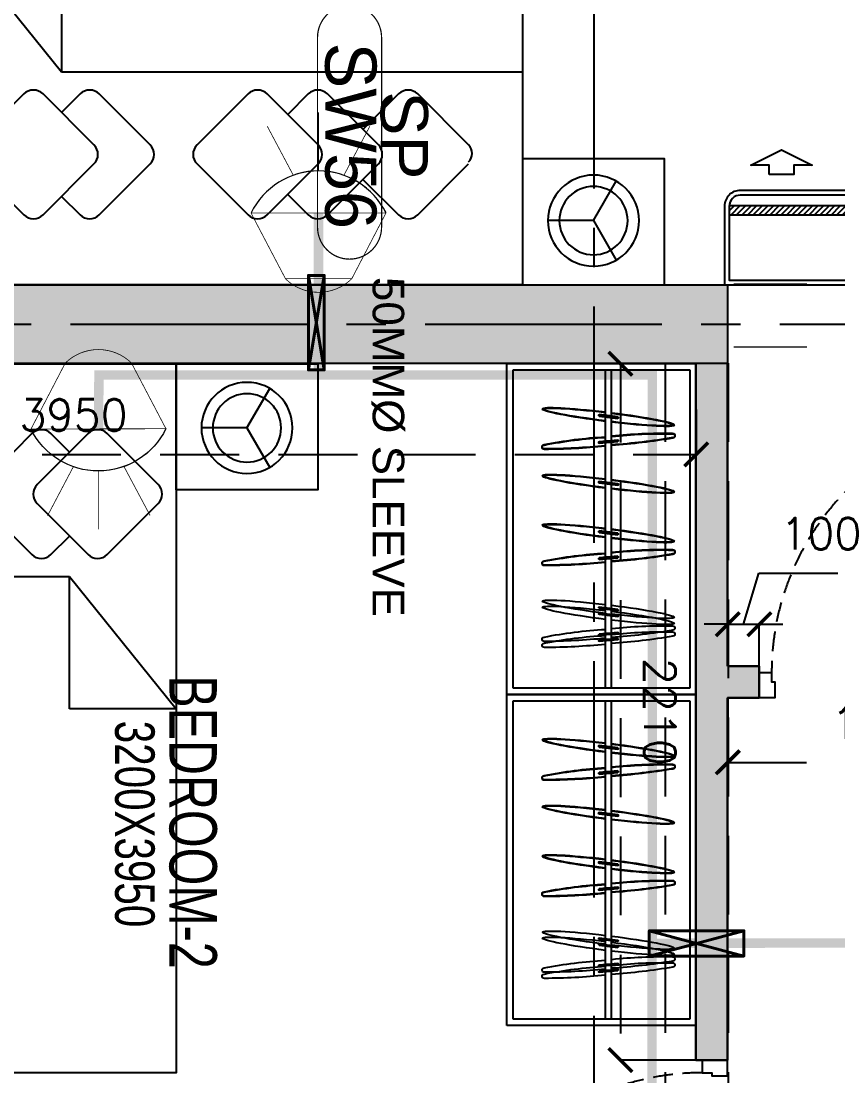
# Model space of a CAD drawing. Header units: millimetres. Extents: x -414464 to 1686, y -90036 to 108605.
# Drawn here: x -119907 to -117316, y -61415 to -58068 of the extents above; entities that cross this region are included whole.
import ezdxf

# ---------------------------------------------------------------- set-up
doc = ezdxf.new("R2010")
doc.units = ezdxf.units.MM
doc.header["$LTSCALE"] = 1000
doc.header["$MEASUREMENT"] = 0
for name, pattern in [('$1$AUDIT_D_120904163729-0', [0]), ('$36$HIDDEN', [0.375, 0.25, -0.125]), ('2BHK-A - FRONT$1$AUDIT_D_120904163729-0', [0]), ('2BHK-A - FRONT$1$HIDDEN', [0.375, 0.25, -0.125]), ('AUDIT_D_120904163729-0', [0]), ('T8(T9 IS SIMILAR) - DIMENSION & TEXTING$1$( Hidden )', [0.375, 0.25, -0.125]), ('T8(T9 IS SIMILAR) - DIMENSION & TEXTING$1$1', [0]), ('T8(T9 IS SIMILAR) - DIMENSION & TEXTING$1$3BHK-D$0$HIDDEN', [0.375, 0.25, -0.125]), ('T8(T9 IS SIMILAR) - DIMENSION & TEXTING$1$AUDIT_D_120904163729-0', [0]), ('T8(T9 IS SIMILAR) - DIMENSION & TEXTING$1$HIDDEN', [0.375, 0.25, -0.125]), ('T8(T9 IS SIMILAR)$1$$0$HIDDEN', [0.375, 0.25, -0.125]), ('T8(T9 IS SIMILAR)$1$HIDDEN', [0.375, 0.25, -0.125]), ('T8_REFUGE COLUMNS$1$CENTER2', [1.125, 0.75, -0.125, 0.125, -0.125])]:
    doc.linetypes.add(name, pattern=pattern)
doc.layers.get('0').update_dxf_attribs({"linetype": 'AUDIT_D_120904163729-0'})
for name, color, linetype in [('$0$A-HATCH -160', 251, '$1$AUDIT_D_120904163729-0'), ('$21$A-DIMENSIONS', 2, '$36$HIDDEN'), ('2BHK-A - FRONT$0$2BHK-A - FRONT$0$a-furniture', 8, 'Continuous'), ('2BHK-A - FRONT$1$A-DOOR-FULL', 2, 'Continuous'), ('2BHK-A - FRONT$1$a-furniture', 8, 'Continuous'), ('2BHK-A - FRONT$1$A-HATCH -160', 251, '2BHK-A - FRONT$1$AUDIT_D_120904163729-0'), ('2BHK-A - FRONT$1$A-INDOOR UNIT', 30, 'Continuous'), ('a-rcc', 3, 'Continuous'), ('T8(T9 IS SIMILAR) - DIMENSION & TEXTING$1$A-DIMENSIONS', 2, 'T8(T9 IS SIMILAR) - DIMENSION & TEXTING$1$HIDDEN'), ('T8(T9 IS SIMILAR) - DIMENSION & TEXTING$1$A-FIRE FIGHTING', 7, 'T8(T9 IS SIMILAR) - DIMENSION & TEXTING$1$AUDIT_D_120904163729-0'), ('T8(T9 IS SIMILAR)$1$$6$a-beam 2', 50, 'Continuous'), ('T8(T9 IS SIMILAR)$1$S-BEAM', 20, 'T8(T9 IS SIMILAR)$1$$0$HIDDEN'), ('T8_REFUGE COLUMNS$1$A-CENTERLINE', 193, 'T8_REFUGE COLUMNS$1$CENTER2'), ('T8_REFUGE COLUMNS$1$A-RCC COLS', 3, 'Continuous'), ('T8_TYPICAL COLUMNS$1$A-RCC COLS', 3, 'Continuous')]:
    doc.layers.add(name, color=color, linetype=linetype)
for name, color, linetype, lineweight in [('2BHK-A - FRONT$1$a-Text', 4, 'Continuous', 0), ('2BHK-A - FRONT$1$a-TEXT -R SIZE', 4, 'Continuous', 0), ('2BHK-A - FRONT$1$A-WALL- 160', 6, 'Continuous', 30), ('T8(T9 IS SIMILAR) - DIMENSION & TEXTING$1$a-Text', 4, 'Continuous', 0), ('T8(T9 IS SIMILAR) - DIMENSION & TEXTING$1$a-TEXT -R SIZE', 4, 'Continuous', 0), ('T8(T9 IS SIMILAR) - DIMENSION & TEXTING$1$U-IPD-WS-FIRE', 1, 'Continuous', 40), ('T8(T9 IS SIMILAR) - DIMENSION & TEXTING$1$U-IPD-WS-SP', 1, 'Continuous', 5), ('T8(T9 IS SIMILAR) - DIMENSION & TEXTING$1$U-IPD-WS-TEXT', 7, 'Continuous', 0), ('T8(T9 IS SIMILAR)$1$D&W', 8, 'Continuous', 25), ('T8(T9 IS SIMILAR)$1$SCPL BEAM', 191, 'T8(T9 IS SIMILAR)$1$$0$HIDDEN', 13), ('T8_REFUGE COLUMNS$1$A-COLUMN NO size reduce', 81, 'Continuous', 25)]:
    doc.layers.add(name, color=color, linetype=linetype, lineweight=lineweight)
for name, color, linetype, lineweight, true_color in [('T8(T9 IS SIMILAR) - DIMENSION & TEXTING$1$U-IPD-SP-SLEV-50', 7, 'T8(T9 IS SIMILAR) - DIMENSION & TEXTING$1$3BHK-D$0$HIDDEN', 40, 0x2f0dd9), ('T8(T9 IS SIMILAR) - DIMENSION & TEXTING$1$U-IPD-SP-SLEV-80', 7, 'T8(T9 IS SIMILAR) - DIMENSION & TEXTING$1$1', 40, 0x10d54b), ('T8_REFUGE COLUMNS$1$COL-HATCH', 7, 'Continuous', 25, 0xa3a3a3)]:
    doc.layers.add(name, color=color, linetype=linetype, lineweight=lineweight, true_color=true_color)
doc.styles.add('2BHK-A - FRONT$1$ARIAL ARROW', font='swisscl.ttf')
doc.styles.add('T8(T9 IS SIMILAR) - DIMENSION & TEXTING$1$arial', font='sanss___.ttf')
doc.styles.add('T8(T9 IS SIMILAR) - DIMENSION & TEXTING$1$ARIAL ARROW', font='swisscl.ttf')
doc.styles.add('T8(T9 IS SIMILAR) - DIMENSION & TEXTING$1$Romans 1', font='romans.shx', dxfattribs={"height": 100})
doc.styles.add('T8_REFUGE COLUMNS$1$STANDARD', font='GOTHIC.TTF')
doc.dimstyles.new('T8(T9 IS SIMILAR) - DIMENSION & TEXTING$1$ALPINE S', dxfattribs={"dimscale": 0, "dimtxt": 100, "dimasz": 75, "dimexe": 0, "dimexo": 0, "dimgap": 75, "dimtad": 1, "dimdec": 0, "dimzin": 0, "dimdsep": 46, "dimtxsty": 'T8(T9 IS SIMILAR) - DIMENSION & TEXTING$1$Romans 1', "dimblk": 'T8(T9 IS SIMILAR) - DIMENSION & TEXTING$1$_ArchTick', "dimcen": 0.09, "dimclrd": 256, "dimclre": 256, "dimclrt": 7, "dimadec": 0, "dimazin": 0, "dimtfac": 1, "dimtdec": 0, "dimtofl": 0, "dimtmove": 1, "dimatfit": 0, "dimldrblk": 'T8(T9 IS SIMILAR) - DIMENSION & TEXTING$1$_Open90', "dimfxl": 1, "dimtolj": 1, "dimtzin": 0, "dimarcsym": 0})

# ---------------------------------------------------------------- blocks, each defined once
blk = doc.blocks.new('T8_REFUGE COLUMNS')
at = {"layer": 'T8_REFUGE COLUMNS$1$COL-HATCH', "linetype": 'ByBlock'}
h = blk.add_hatch(color=256, dxfattribs=at)
h.dxf.hatch_style = 1
h.paths.add_polyline_path([(1199382.1, -5726829.9), (1199132.1, -5726829.9), (1199132.1, -5724474.9), (1199382.1, -5724474.9)])
at = {"layer": 'T8_REFUGE COLUMNS$1$A-CENTERLINE'}
for p, q in [((1199257.1, -5728808.5), (1199257.1, -5698299.6)), ((1217951.3, -5724897.4), (1182156.9, -5724897.4))]:
    blk.add_line(p, q, dxfattribs=at)
at = {"layer": 'T8_REFUGE COLUMNS$1$A-COLUMN NO size reduce', "linetype": 'ByBlock', "const_width": 3.9}
blk.add_lwpolyline([(1198347.2, -5725775.4, -1), (1198347.2, -5725572.2), (1198949.1, -5725572.2, -1), (1198949.1, -5725775.4)], format="xyb", close=True, dxfattribs=at)
at = {"layer": 'T8_REFUGE COLUMNS$1$A-RCC COLS', "linetype": 'ByBlock'}
blk.add_lwpolyline([(1199382.1, -5726829.9), (1199132.1, -5726829.9), (1199132.1, -5724474.9), (1199382.1, -5724474.9)], close=True, dxfattribs=at)
at = {"layer": 'T8_REFUGE COLUMNS$1$A-COLUMN NO size reduce', "linetype": 'ByBlock', "insert": (1198363.5, -5725588.5), "char_height": 162.5, "attachment_point": 1, "style": 'T8_REFUGE COLUMNS$1$STANDARD'}
blk.add_mtext_dynamic_manual_height_columns('SW56', width=444.685, gutter_width=500, heights=[0], dxfattribs=at)
blk = doc.blocks.new('T8_TYPICAL COLUMNS')
at = {"layer": 'T8_TYPICAL COLUMNS$1$A-RCC COLS', "linetype": 'ByBlock'}
blk.add_blockref('T8_REFUGE COLUMNS', (0, 0), dxfattribs=at)
blk = doc.blocks.new('*U2793')
for points in [[(0, 0), (0, 820), (-30, 820), (-30, 0)], [(-860, 0), (-820, 0), (-820, -30), (-810, -30), (-810, -80), (-860, -80)], [(40, 0), (0, 0), (0, -30), (-10, -30), (-10, -80), (40, -80)]]:
    blk.add_lwpolyline(points, close=True)
at = {"color": 0, "linetype": 'ByBlock', "ltscale": 0.25}
blk.add_arc((1.2, -0.5), 821.2, 92.373, 179.9653, dxfattribs=at)
blk = doc.blocks.new('*U2794')
for points in [[(0, 0), (0, 820), (30, 820), (30, 0)], [(-40, 0), (0, 0), (0, -30), (10, -30), (10, -80), (-40, -80)], [(860, 0), (820, 0), (820, -30), (810, -30), (810, -80), (860, -80)]]:
    blk.add_lwpolyline(points, close=True)
at = {"color": 0, "linetype": 'ByBlock', "ltscale": 0.25}
blk.add_arc((-1.2, -0.5), 821.2, 0.0347, 87.627, dxfattribs=at)
blk = doc.blocks.new('2BHK-A - FRONT$1$A$C6E931037')
at = {"layer": '2BHK-A - FRONT$1$a-furniture'}
for p, q in [((1050, 600), (0, 600)), ((0, 600), (0, 0)), ((1030, 580), (20, 580)), ((20, 580), (20, 20)), ((1030, 20), (1030, 580)), ((1050, 0), (1050, 600)), ((169.2, 247.5), (161.9, 307.1)), ((170.8, 247.5), (163.5, 307.1)), ((164.9, 307.5), (172.2, 247.9)), ((166.5, 307.5), (173.8, 247.9)), ((242.4, 247.6), (247.7, 307.4)), ((244, 247.6), (249.2, 307.4)), ((250.7, 307.1), (245.4, 247.4)), ((252.2, 307.1), (247, 247.4)), ((381.4, 247.5), (374, 307.1)), ((374, 307.1), (374, 307.1)), ((382.9, 247.5), (375.6, 307.1)), ((375.6, 307.1), (375.6, 307.1)), ((377, 307.5), (377, 307.5)), ((377, 307.5), (384.3, 247.9)), ((378.6, 307.5), (378.6, 307.5)), ((378.6, 307.5), (385.9, 247.9)), ((538.2, 247.5), (530.9, 307.1)), ((539.8, 247.5), (532.4, 307.1)), ((533.9, 307.5), (541.2, 247.9)), ((535.4, 307.5), (542.7, 247.9)), ((611.4, 247.6), (616.6, 307.4)), ((612.9, 247.6), (618.2, 307.4)), ((619.6, 307.1), (614.4, 247.4)), ((621.2, 307.1), (615.9, 247.4)), ((780.2, 247.5), (772.9, 307.1)), ((775.8, 307.5), (783.1, 247.9)), ((799.4, 247.5), (792.1, 307.1)), ((795.1, 307.5), (802.4, 247.9)), ((853.4, 247.6), (858.6, 307.4)), ((861.6, 307.1), (856.3, 247.4)), ((872.6, 247.6), (877.8, 307.4)), ((880.8, 307.1), (875.6, 247.4)), ((1029, 287.5), (19, 287.5)), ((1030, 267.5), (20, 267.5)), ((381.4, 247.5), (381.4, 247.5)), ((382.9, 247.5), (382.9, 247.5)), ((384.3, 247.9), (384.3, 247.9)), ((385.9, 247.9), (385.9, 247.9)), ((0, 0), (1050, 0)), ((20, 20), (1030, 20))]:
    blk.add_line(p, q, dxfattribs=at)
for centre, radius, start, end in [((1679.1, 203.5), 1449.3, 168.9432, 176.6792), ((1680.7, 203.5), 1449.3, 168.9432, 176.6792), ((263.6, 481.1), 6.91, 353.3258, 176.6742), ((265.2, 481.1), 6.91, 353.3258, 176.6742), ((-1659.6, 483.1), 1930.1, 354.1834, 359.9166), ((-1658.1, 483.1), 1930.1, 354.1834, 359.9166), ((2048.1, 203.5), 1449.3, 168.9432, 176.6792), ((2049.6, 203.5), 1449.3, 168.9432, 176.6792), ((632.6, 481.1), 6.91, 353.3258, 176.6742), ((634.1, 481.1), 6.91, 353.3258, 176.6742), ((-1290.6, 483.1), 1930.1, 354.1834, 359.9166), ((-1289.1, 483.1), 1930.1, 354.1834, 359.9166), ((2290, 203.5), 1449.3, 168.9432, 176.6792), ((2309.3, 203.5), 1449.3, 168.9432, 176.6792), ((874.5, 481.1), 6.91, 353.3258, 176.6742), ((-1048.7, 483.1), 1930.1, 354.1834, 359.9166), ((893.8, 481.1), 6.91, 353.3258, 176.6742), ((-1029.4, 483.1), 1930.1, 354.1834, 359.9166), ((163.4, 307.3), 1.5, 7, 187), ((165, 307.3), 1.5, 7, 187), ((249.2, 307.3), 1.5, 355, 175), ((250.7, 307.3), 1.5, 355, 175), ((375.5, 307.3), 1.5, 7, 187), ((377.1, 307.3), 1.5, 7, 187), ((532.4, 307.3), 1.5, 7, 187), ((533.9, 307.3), 1.5, 7, 187), ((618.1, 307.3), 1.5, 355, 175), ((619.7, 307.3), 1.5, 355, 175), ((774.3, 307.3), 1.5, 7, 187), ((793.6, 307.3), 1.5, 7, 187), ((860.1, 307.3), 1.5, 355, 175), ((879.3, 307.3), 1.5, 355, 175), ((170.7, 247.7), 1.5, 187, 7), ((172.3, 247.7), 1.5, 187, 7), ((1671.5, 107.8), 1450.8, 173.6789, 181.3108), ((1673.1, 107.8), 1450.8, 173.6789, 181.3108), ((-1666, 397), 1928.2, 350.3383, 356.1495), ((-1664.5, 397), 1928.2, 350.3383, 356.1495), ((243.9, 247.5), 1.5, 175, 355), ((245.5, 247.5), 1.5, 175, 355), ((382.8, 247.7), 1.5, 187, 7), ((384.4, 247.7), 1.5, 187, 7), ((539.7, 247.7), 1.5, 187, 7), ((541.2, 247.7), 1.5, 187, 7), ((2040.5, 107.8), 1450.8, 173.6789, 181.3108), ((2042, 107.8), 1450.8, 173.6789, 181.3108), ((-1297, 397), 1928.2, 350.3383, 356.1495), ((-1295.5, 397), 1928.2, 350.3383, 356.1495), ((612.9, 247.5), 1.5, 175, 355), ((614.4, 247.5), 1.5, 175, 355), ((781.7, 247.7), 1.5, 187, 7), ((800.9, 247.7), 1.5, 187, 7), ((2282.4, 107.8), 1450.8, 173.6789, 181.3108), ((-1055.1, 397), 1928.2, 350.3383, 356.1495), ((2301.7, 107.8), 1450.8, 173.6789, 181.3108), ((854.8, 247.5), 1.5, 175, 355), ((-1035.8, 397), 1928.2, 350.3383, 356.1495), ((874.1, 247.5), 1.5, 175, 355), ((228, 73.8), 6.91, 173.3258, 356.6742), ((229.5, 73.8), 6.91, 173.3258, 356.6742), ((596.9, 73.8), 6.91, 173.3258, 356.6742), ((598.5, 73.8), 6.91, 173.3258, 356.6742), ((838.9, 73.8), 6.91, 173.3258, 356.6742), ((858.1, 73.8), 6.91, 173.3258, 356.6742)]:
    blk.add_arc(centre, radius, start, end, dxfattribs=at)
for centre, start_param, end_param in [((169.2, 272.7), -1.509644, 1.493508), ((170.7, 272.7), -1.509644, 1.493508), ((381.3, 272.7), -1.509644, 1.493508), ((382.8, 272.7), -1.509644, 1.493508), ((538.1, 272.7), -1.509644, 1.493508), ((539.7, 272.7), -1.509644, 1.493508), ((780.1, 272.7), -1.509644, 1.493508), ((799.3, 272.7), -1.509644, 1.493508), ((168, 282.7), 1.633749, 4.633301), ((169.5, 282.7), 1.633749, 4.633301), ((380.1, 282.7), 1.633749, 4.633301), ((381.6, 282.7), 1.633749, 4.633301), ((536.9, 282.7), 1.633749, 4.633301), ((538.5, 282.7), 1.633749, 4.633301), ((778.9, 282.7), 1.633749, 4.633301), ((798.1, 282.7), 1.633749, 4.633301)]:
    blk.add_ellipse(centre, major_axis=(-26.2, 213.6), ratio=0.065707, start_param=start_param, end_param=end_param, dxfattribs=at)
blk = doc.blocks.new('2BHK-A - FRONT$1$1.5tr')
at = {"layer": '2BHK-A - FRONT$1$A-INDOOR UNIT'}
h = blk.add_hatch(dxfattribs=at)
h.set_pattern_fill('ANSI31', color=3, scale=100, style=0)
h.paths.add_polyline_path([(222.8, 485), (251, 485), (251, -485), (222.8, -485)])
for points in [[(300, 450), (300, -450, -0.414214), (250, -500), (0, -500), (0, 500), (250, 500, -0.414214)], [(285, 450), (285, -450, -0.414214), (250, -485), (15, -485), (15, 485), (250, 485, -0.414214)]]:
    blk.add_lwpolyline(points, format="xyb", close=True, dxfattribs=at)
at = {"layer": '2BHK-A - FRONT$1$A-INDOOR UNIT', "color": 3}
blk.add_lwpolyline([(222.8, 485), (251, 485), (251, -485), (222.8, -485)], close=True, dxfattribs=at)
at = {"layer": '2BHK-A - FRONT$1$A-INDOOR UNIT', "color": 0, "ltscale": 300}
for points in [[(350.5, 273.3), (379.7, 273.3), (379.7, 214.8), (428.5, 312.3), (379.7, 409.8), (379.7, 351.3), (350.5, 351.3)], [(350.5, -39), (429.7, -39), (429.7, -97.5), (478.5, 0), (429.7, 97.5), (429.7, 39), (350.5, 39)], [(350.5, -358.3), (379.7, -358.3), (379.7, -416.8), (428.5, -319.3), (379.7, -221.8), (379.7, -280.3), (350.5, -280.3)]]:
    blk.add_lwpolyline(points, close=True, dxfattribs=at)
blk = doc.blocks.new('2BHK-A - FRONT$0$2BHK-A - FRONT$0$a bed')
at = {"color": 0, "linetype": 'ByBlock', "extrusion": (1.06338e-09, -0.000260045, 1)}
for q in [(78.6, 2497.2), (328.9, 2497.3), (203.8, 2280.5)]:
    blk.add_line((203.8, 2425), q, dxfattribs=at)
at = {"color": 0, "linetype": 'ByBlock'}
for p, q in [((675, 2200, 0), (675, 737.5, 0)), ((221.8, 1867.4, 0), (383.5, 2029, 0)), ((444.1, 2029, 0), (605.8, 1867.4, 0)), ((334.7, 1693.9, 0), (221.8, 1806.8, 0)), ((605.8, 1806.8, 0), (492.9, 1693.9, 0)), ((221.8, 1581, 0), (383.5, 1742.6, 0)), ((444.1, 1742.6, 0), (605.8, 1581, 0)), ((221.8, 1389.8, 0), (383.5, 1551.4, 0)), ((444.1, 1551.4, 0), (605.8, 1389.8, 0)), ((287.1, 1455.1, 0), (221.8, 1520.4, 0)), ((605.8, 1520.4, 0), (540.5, 1455.1, 0)), ((383.5, 1167.5, 0), (221.8, 1329.2, 0)), ((605.8, 1329.2, 0), (444.1, 1167.5, 0)), ((221.8, 857.3, 0), (383.5, 1019, 0)), ((444.1, 1019, 0), (605.8, 857.3, 0)), ((221.8, 679, 0), (383.5, 840.6, 0)), ((444.1, 840.6, 0), (605.8, 679, 0)), ((280.7, 737.9, 0), (221.8, 796.7, 0)), ((605.8, 796.7, 0), (546.9, 737.9, 0)), ((1095.6, 737.5, 0), (675, 737.5, 0)), ((675, 737.5, 0), (1095.6, 400, 0)), ((1095.6, 400, 0), (1095.6, 737.5, 0)), ((383.5, 456.7, 0), (221.8, 618.4, 0)), ((605.8, 618.4, 0), (444.1, 456.7, 0)), ((56.3, 400, 0), (506.3, 400, 0))]:
    blk.add_line(p, q, dxfattribs=at)
at = {"color": 0, "linetype": 'ByBlock', "extrusion": (1.06338e-09, 0.000260045, 1)}
for q in [(203.8, 319.5), (78.6, 102.8), (328.9, 102.7)]:
    blk.add_line((203.8, 175), q, dxfattribs=at)
at = {"color": 0, "linetype": 'ByBlock'}
for points in [[(0, 2200), (0, 2650), (400, 2650), (400, 2200)], [(0, 400), (0, -50), (400, -50), (400, 400)]]:
    blk.add_lwpolyline(points, close=True, dxfattribs=at)
blk.add_lwpolyline([(0, 400), (2250, 400), (2250, 2200), (0, 2200), (0, 400)], dxfattribs=at)
at = {"color": 0, "linetype": 'ByBlock', "extrusion": (1.06338e-09, -0.000260045, 1)}
for radius in [144.5, 108.4]:
    blk.add_circle((203.8, 2425, -0.6), radius, dxfattribs=at)
at = {"color": 0, "linetype": 'ByBlock', "extrusion": (1.06338e-09, 0.000260045, 1)}
for radius in [144.5, 108.4]:
    blk.add_circle((203.8, 175, 0), radius, dxfattribs=at)
at = {"color": 0, "linetype": 'ByBlock', "extrusion": (7.42612e-06, -2.34658e-07, -1)}
for centre, major_axis, start_param, end_param in [((417.2, 2002.1, 0), (-26.9, 26.9, 0), 6.283185, 7.853982), ((252.2, 1837.1, 0.7), (-30.3, 30.3, 0), 4.712389, 6.283185), ((575.4, 1837.1, 0.7), (30.3, 30.3, 0), 0, 1.570796), ((413.8, 1712.3, 0.7), (-30.3, 30.3, 0), 6.283185, 7.853982), ((252.2, 1550.7, 0.7), (30.3, 30.3, 0), 3.141593, 4.712389), ((575.4, 1550.7, 0.7), (30.3, 30.3, 0), 0, 1.570796), ((413.8, 1521.1, 0.7), (30.3, 30.3, 0), 4.712389, 6.283185), ((252.2, 1359.5, 0.7), (-30.3, 30.3, 0), 4.712389, 6.283185), ((575.4, 1359.5, 0.7), (-30.3, 30.3, 0), 1.570796, 3.141593), ((413.8, 1197.8, 0.7), (-30.3, 30.3, 0), 3.141593, 4.712389), ((413.8, 988.7, 0.7), (30.3, 30.3, 0), 4.712389, 6.283185), ((252.2, 827, 0.7), (30.3, 30.3, 0), 3.141593, 4.712389), ((413.8, 810.3, 0.7), (30.3, 30.3, 0), 4.712389, 6.283185), ((575.4, 827, 0.7), (-30.3, 30.3, 0), 1.570796, 3.141593), ((252.2, 648.7, 0.7), (-30.3, 30.3, 0), 4.712389, 6.283185), ((575.4, 648.7, 0.7), (-30.3, 30.3, 0), 1.570796, 3.141593), ((413.8, 487.1, 0.7), (30.3, 30.3, 0), 1.570796, 3.141593)]:
    blk.add_ellipse(centre, major_axis=major_axis, ratio=1, start_param=start_param, end_param=end_param, dxfattribs=at)
blk = doc.blocks.new('2BHK-A - FRONT')
at = {"layer": '2BHK-A - FRONT$1$A-HATCH -160', "linetype": 'ByBlock'}
h = blk.add_hatch(dxfattribs=at)
h.set_pattern_fill('ZIGZAG', color=256, scale=250)
h.set_pattern_definition([(0, (0, 0), (31.25, 31.25), [31.25, -31.25]), (90, (31.25, 0), (-31.25, 31.25), [31.25, -31.25])])
h.paths.add_polyline_path([(1142149.5, -5723474.6), (1143849.6, -5723474.6), (1143849.6, -5723374.6), (1142149.5, -5723374.6)])
h.paths.add_polyline_path([(1144889.5, -5724474.6), (1144889.5, -5724574.6), (1147099.5, -5724574.6), (1147099.5, -5724474.6), (1145949.5, -5724474.2), (1145949.5, -5724374.2), (1145849.5, -5724374.2), (1145849.5, -5724474.6)])
h.paths.add_polyline_path([(1145949.5, -5723374.2), (1146849.2, -5723374.2), (1146849.2, -5723474.2), (1145949.5, -5723474.2)])
h.paths.add_polyline_path([(1147599.2, -5723474.2), (1148199.2, -5723474.2), (1148199.2, -5723374.2), (1147599.2, -5723374.2)])
h.paths.add_polyline_path([(1150399.5, -5721024.5), (1150499.5, -5721024.5), (1150499.5, -5721774.2), (1150399.5, -5721774.2)])
h.paths.add_polyline_path([(1150399.5, -5720124.5), (1150499.5, -5720124.5), (1150499.5, -5719224.6), (1150399.5, -5719224.6)])
h.paths.add_polyline_path([(1145549.4, -5721674.6), (1145649.4, -5721674.6), (1145649.4, -5721174.6), (1145649.4, -5721174.6), (1145649.4, -5721073.7), (1145549.4, -5721073.9)])
h.paths.add_polyline_path([(1148199.5, -5728684.2), (1148934.5, -5728684.2), (1148934.5, -5728584.2), (1148199.5, -5728584.2)])
h.paths.add_polyline_path([(1148449.5, -5721774.6), (1148849.5, -5721774.6), (1148849.5, -5721674.6), (1148449.5, -5721674.6)])
h.paths.add_polyline_path([(1150149.5, -5721674.6), (1150399.5, -5721674.6), (1150399.5, -5721774.6), (1150149.5, -5721774.6)])
h = blk.add_hatch(dxfattribs=at)
h.set_pattern_fill('ANSI32', color=256, scale=150)
h.set_pattern_definition([(45, (0, -0.55), (-39.77475644, 39.77475644), []), (45, (26.517, -0.55), (-39.77475644, 39.77475644), [])])
h.paths.add_polyline_path([(1145269.9, -5728524.2), (1145269.9, -5728684.2), (1144639.8, -5728684.2), (1144639.8, -5726829.5), (1144799.8, -5726829.5), (1144799.8, -5728524.2)])
h.paths.add_polyline_path([(1148934.5, -5727449.8), (1148934.5, -5727609.8), (1147999.5, -5727609.8), (1147999.5, -5727009.5), (1148159.5, -5727009.5), (1148159.5, -5727449.8)])
h.paths.add_polyline_path([(1147999.5, -5728684.2), (1147999.5, -5728524.2), (1147369.9, -5728524.2), (1147369.9, -5728684.2)])
edge = h.paths.add_edge_path()
edge.add_line((1151334.5, -5727449.8), (1151779.5, -5727449.8))
edge.add_line((1151779.5, -5727449.8), (1151779.5, -5727609.8))
edge.add_line((1151704.5, -5727609.8), (1151334.5, -5727609.8))
edge.add_line((1151334.5, -5727609.8), (1151334.5, -5727449.8))
h.paths.add_polyline_path([(1146264.5, -5719573.8), (1146424.5, -5719573.8), (1146424.5, -5719224.6), (1146264.5, -5719224.6)])
h.paths.add_polyline_path([(1145549.4, -5721834.4), (1145788.9, -5721834.4), (1145790, -5721674.6), (1145549.4, -5721674.6)])
h.paths.add_polyline_path([(1145949.5, -5721924.2), (1145949.5, -5722524.6), (1145789.5, -5722524.6), (1145789.5, -5721924.2)])
h.paths.add_polyline_path([(1144599.5, -5721924.6), (1144759.5, -5721924.6), (1144762, -5722524.6), (1144602, -5722524.6)])
h.paths.add_polyline_path([(1144599.5, -5723474.6), (1144599.5, -5723174.6), (1144759.5, -5723174.6), (1144759.5, -5723314.6), (1145789.5, -5723314.6), (1145789.5, -5723174.6), (1145949.5, -5723174.6), (1145949.5, -5723474.2)])
at = {"layer": '2BHK-A - FRONT$1$A-WALL- 160', "linetype": 'ByBlock'}
for p, q in [((1145949.5, -5724374.2), (1145849.5, -5724374.2)), ((1145849.5, -5724374.2), (1145849.5, -5724474.6)), ((1145949.5, -5724474.6), (1145949.5, -5724374.2)), ((1144889.5, -5724474.6), (1145849.5, -5724474.6)), ((1145949.5, -5724474.6), (1147099.5, -5724474.6)), ((1147099.5, -5724474.6), (1147099.5, -5724574.6)), ((1144889.5, -5724574.6), (1147099.5, -5724574.6))]:
    blk.add_line(p, q, dxfattribs=at)
at = {"layer": '2BHK-A - FRONT$0$2BHK-A - FRONT$0$a-furniture', "extrusion": (4.84058e-05, -0.000523293, -1), "zscale": -1, "rotation": 359.9999999999999}
blk.add_blockref('2BHK-A - FRONT$0$2BHK-A - FRONT$0$a bed', (-1144639.5, -5727323.8, 3052.9), dxfattribs=at)
at = {"layer": '2BHK-A - FRONT$0$2BHK-A - FRONT$0$a-furniture', "extrusion": (-4.84058e-05, 0.000523293, -1), "zscale": -1, "rotation": 179.9999999999999}
blk.add_blockref('2BHK-A - FRONT$0$2BHK-A - FRONT$0$a bed', (-1144889.7, -5725822.9, -3052.9), dxfattribs=at)
at = {"layer": '2BHK-A - FRONT$1$A-DOOR-FULL', "linetype": '2BHK-A - FRONT$1$HIDDEN'}
for name, p, rotation in [('*U2793', (1145869.5, -5723514.6), 90), ('*U2794', (1147959.5, -5724554.6), 180)]:
    blk.add_blockref(name, p, dxfattribs=dict(at, rotation=rotation))
at = {"layer": '2BHK-A - FRONT$1$a-furniture', "extrusion": (-0.000159294, -0.000512155, -1), "zscale": -1.000000000000021, "rotation": 180}
for p in [(-1144889.5, -5724573.9, 2749.5), (-1145939.5, -5724573.9, 2749.5)]:
    blk.add_blockref('2BHK-A - FRONT$1$A$C6E931037', p, dxfattribs=at)
at = {"layer": '2BHK-A - FRONT$1$A-INDOOR UNIT', "xscale": -1}
blk.add_blockref('2BHK-A - FRONT$1$1.5tr', (1144639.8, -5723983.9, -1.2), dxfattribs=at)
at = {"layer": '2BHK-A - FRONT$1$a-Text', "style": '2BHK-A - FRONT$1$ARIAL ARROW'}
blk.add_text('BEDROOM-2', height=150, dxfattribs=at).set_placement((1145878.5, -5726244.5))
at = {"layer": '2BHK-A - FRONT$1$a-TEXT -R SIZE', "color": 2, "style": '2BHK-A - FRONT$1$ARIAL ARROW'}
blk.add_text('3200X3950', height=125, dxfattribs=at).set_placement((1146022.6, -5726416.9))
blk = doc.blocks.new('T8(T9 IS SIMILAR) - DIMENSION & TEXTING$1$_ArchTick')
at = {"color": 0, "linetype": 'ByBlock', "const_width": 0.15}
blk.add_lwpolyline([(-0.5, -0.5), (0.5, 0.5)], dxfattribs=at)
blk = doc.blocks.new('*D1605')
at = {"layer": 'T8(T9 IS SIMILAR) - DIMENSION & TEXTING$1$A-DIMENSIONS', "linetype": 'T8(T9 IS SIMILAR) - DIMENSION & TEXTING$1$HIDDEN', "lineweight": -2, "transparency": 16777216}
for p, q in [((1195742.6, -5726519.7), (1195742.6, -5726787.9)), ((1199132.6, -5726519.7), (1199132.6, -5726787.9))]:
    blk.add_line(p, q, dxfattribs=at)
at = {"layer": 'T8(T9 IS SIMILAR) - DIMENSION & TEXTING$1$A-DIMENSIONS', "lineweight": -2, "transparency": 16777216}
blk.add_line((1195742.6, -5726787.9), (1199132.6, -5726787.9), dxfattribs=at)
at = {"layer": 'T8(T9 IS SIMILAR) - DIMENSION & TEXTING$1$A-DIMENSIONS', "linetype": 'ByBlock', "lineweight": -2, "transparency": 16777216, "xscale": 75, "yscale": 75, "zscale": 75, "rotation": 180}
blk.add_blockref('T8(T9 IS SIMILAR) - DIMENSION & TEXTING$1$_ArchTick', (1195742.6, -5726787.9), dxfattribs=at)
at = {"layer": 'T8(T9 IS SIMILAR) - DIMENSION & TEXTING$1$A-DIMENSIONS', "linetype": 'ByBlock', "lineweight": -2, "transparency": 16777216, "xscale": 75, "yscale": 75, "zscale": 75}
blk.add_blockref('T8(T9 IS SIMILAR) - DIMENSION & TEXTING$1$_ArchTick', (1199132.6, -5726787.9), dxfattribs=at)
at = {"layer": 'T8(T9 IS SIMILAR) - DIMENSION & TEXTING$1$A-DIMENSIONS', "color": 7, "linetype": 'ByBlock', "transparency": 16777216, "insert": (1197437.6, -5726662.9), "char_height": 100, "attachment_point": 5, "style": 'T8(T9 IS SIMILAR) - DIMENSION & TEXTING$1$Romans 1'}
blk.add_mtext('\\A1;3390', dxfattribs=at)
blk = doc.blocks.new('T8(T9 IS SIMILAR) - DIMENSION & TEXTING$1$_Open90')
at = {"color": 0, "linetype": 'ByBlock', "lineweight": -2}
for p, q in [((-0.5, 0.5), (0, 0)), ((0, 0), (-1, 0)), ((0, 0), (-0.5, -0.5))]:
    blk.add_line(p, q, dxfattribs=at)
blk = doc.blocks.new('*D1609')
at = {"layer": 'T8(T9 IS SIMILAR) - DIMENSION & TEXTING$1$A-DIMENSIONS', "linetype": 'T8(T9 IS SIMILAR) - DIMENSION & TEXTING$1$HIDDEN', "lineweight": -2, "transparency": 16777216}
for p, q in [((1200442.2, -5723474), (1200647.5, -5723474)), ((1200442.2, -5724474), (1200647.5, -5724474))]:
    blk.add_line(p, q, dxfattribs=at)
at = {"layer": 'T8(T9 IS SIMILAR) - DIMENSION & TEXTING$1$A-DIMENSIONS', "lineweight": -2, "transparency": 16777216}
blk.add_line((1200647.5, -5724474), (1200647.5, -5723474), dxfattribs=at)
at = {"layer": 'T8(T9 IS SIMILAR) - DIMENSION & TEXTING$1$A-DIMENSIONS', "linetype": 'ByBlock', "lineweight": -2, "transparency": 16777216, "xscale": 75, "yscale": 75, "zscale": 75}
for p, rotation in [((1200647.5, -5723474), 90), ((1200647.5, -5724474), 270)]:
    blk.add_blockref('T8(T9 IS SIMILAR) - DIMENSION & TEXTING$1$_ArchTick', p, dxfattribs=dict(at, rotation=rotation))
at = {"layer": 'T8(T9 IS SIMILAR) - DIMENSION & TEXTING$1$A-DIMENSIONS', "color": 7, "linetype": 'ByBlock', "transparency": 16777216, "insert": (1200522.5, -5723974), "char_height": 100, "attachment_point": 5, "rotation": 90, "style": 'T8(T9 IS SIMILAR) - DIMENSION & TEXTING$1$Romans 1'}
blk.add_mtext('\\A1;1000', dxfattribs=at)
blk = doc.blocks.new('*D1610')
at = {"layer": 'T8(T9 IS SIMILAR) - DIMENSION & TEXTING$1$A-DIMENSIONS', "lineweight": -2, "transparency": 16777216}
for p, q in [((1200046.8, -5724375.3), (1200046.8, -5723982.4)), ((1200209.3, -5724374), (1200209.3, -5724299)), ((1200209.3, -5724424), (1200046.8, -5724375.3)), ((1200209.3, -5724474), (1200209.3, -5724374)), ((1200209.3, -5724474), (1200209.3, -5724549))]:
    blk.add_line(p, q, dxfattribs=at)
at = {"layer": 'T8(T9 IS SIMILAR) - DIMENSION & TEXTING$1$A-DIMENSIONS', "linetype": 'T8(T9 IS SIMILAR) - DIMENSION & TEXTING$1$HIDDEN', "lineweight": -2, "transparency": 16777216}
for p, q in [((1200342.2, -5724374), (1200209.3, -5724374)), ((1200342.2, -5724474), (1200209.3, -5724474))]:
    blk.add_line(p, q, dxfattribs=at)
at = {"layer": 'T8(T9 IS SIMILAR) - DIMENSION & TEXTING$1$A-DIMENSIONS', "linetype": 'ByBlock', "lineweight": -2, "transparency": 16777216, "xscale": 75, "yscale": 75, "zscale": 75}
for p, rotation in [((1200209.3, -5724374), 270), ((1200209.3, -5724474), 90)]:
    blk.add_blockref('T8(T9 IS SIMILAR) - DIMENSION & TEXTING$1$_ArchTick', p, dxfattribs=dict(at, rotation=rotation))
at = {"layer": 'T8(T9 IS SIMILAR) - DIMENSION & TEXTING$1$A-DIMENSIONS', "color": 7, "linetype": 'ByBlock', "transparency": 16777216, "insert": (1199921.8, -5724178.8), "char_height": 100, "attachment_point": 5, "rotation": 90, "style": 'T8(T9 IS SIMILAR) - DIMENSION & TEXTING$1$Romans 1'}
blk.add_mtext('\\A1;100', dxfattribs=at)
blk = doc.blocks.new('*D1611')
at = {"layer": 'T8(T9 IS SIMILAR) - DIMENSION & TEXTING$1$A-DIMENSIONS', "linetype": 'T8(T9 IS SIMILAR) - DIMENSION & TEXTING$1$HIDDEN', "lineweight": -2, "transparency": 16777216}
for p, q in [((1199382.8, -5724574), (1199382.8, -5724814.4)), ((1201592.3, -5724574), (1201592.3, -5724814.4))]:
    blk.add_line(p, q, dxfattribs=at)
at = {"layer": 'T8(T9 IS SIMILAR) - DIMENSION & TEXTING$1$A-DIMENSIONS', "lineweight": -2, "transparency": 16777216}
blk.add_line((1199382.8, -5724814.4), (1201592.3, -5724814.4), dxfattribs=at)
at = {"layer": 'T8(T9 IS SIMILAR) - DIMENSION & TEXTING$1$A-DIMENSIONS', "linetype": 'ByBlock', "lineweight": -2, "transparency": 16777216, "xscale": 75, "yscale": 75, "zscale": 75, "rotation": 180}
blk.add_blockref('T8(T9 IS SIMILAR) - DIMENSION & TEXTING$1$_ArchTick', (1199382.8, -5724814.4), dxfattribs=at)
at = {"layer": 'T8(T9 IS SIMILAR) - DIMENSION & TEXTING$1$A-DIMENSIONS', "linetype": 'ByBlock', "lineweight": -2, "transparency": 16777216, "xscale": 75, "yscale": 75, "zscale": 75}
blk.add_blockref('T8(T9 IS SIMILAR) - DIMENSION & TEXTING$1$_ArchTick', (1201592.3, -5724814.4), dxfattribs=at)
at = {"layer": 'T8(T9 IS SIMILAR) - DIMENSION & TEXTING$1$A-DIMENSIONS', "color": 7, "linetype": 'ByBlock', "transparency": 16777216, "insert": (1200487.5, -5724689.4), "char_height": 100, "attachment_point": 5, "style": 'T8(T9 IS SIMILAR) - DIMENSION & TEXTING$1$Romans 1'}
blk.add_mtext('\\A1;2210', dxfattribs=at)
blk = doc.blocks.new('*D1614')
at = {"layer": 'T8(T9 IS SIMILAR) - DIMENSION & TEXTING$1$A-DIMENSIONS', "linetype": 'T8(T9 IS SIMILAR) - DIMENSION & TEXTING$1$HIDDEN', "lineweight": -2, "transparency": 16777216}
for p, q in [((1199527.6, -5724574), (1199670.4, -5724574)), ((1199527.6, -5728524), (1199670.4, -5728524))]:
    blk.add_line(p, q, dxfattribs=at)
at = {"layer": 'T8(T9 IS SIMILAR) - DIMENSION & TEXTING$1$A-DIMENSIONS', "lineweight": -2, "transparency": 16777216}
blk.add_line((1199670.4, -5728524), (1199670.4, -5724574), dxfattribs=at)
at = {"layer": 'T8(T9 IS SIMILAR) - DIMENSION & TEXTING$1$A-DIMENSIONS', "linetype": 'ByBlock', "lineweight": -2, "transparency": 16777216, "xscale": 75, "yscale": 75, "zscale": 75}
for p, rotation in [((1199670.4, -5724574), 90), ((1199670.4, -5728524), 270)]:
    blk.add_blockref('T8(T9 IS SIMILAR) - DIMENSION & TEXTING$1$_ArchTick', p, dxfattribs=dict(at, rotation=rotation))
at = {"layer": 'T8(T9 IS SIMILAR) - DIMENSION & TEXTING$1$A-DIMENSIONS', "color": 7, "linetype": 'ByBlock', "transparency": 16777216, "insert": (1199545.4, -5726549), "char_height": 100, "attachment_point": 5, "rotation": 90, "style": 'T8(T9 IS SIMILAR) - DIMENSION & TEXTING$1$Romans 1'}
blk.add_mtext('\\A1;3950', dxfattribs=at)
blk = doc.blocks.new('T8(T9 IS SIMILAR) - DIMENSION & TEXTING$1$SIDE SPRINKLER')
at = {"layer": 'T8(T9 IS SIMILAR) - DIMENSION & TEXTING$1$U-IPD-WS-SP', "const_width": 3, "elevation": 0}
for points in [[(-6847.2, -87791.6), (-7102.7, -87925.5)], [(-6700.4, -87955.9), (-6510.2, -87854.9)], [(-6683.5, -88053.8), (-6456.1, -88053.8)], [(-6700.2, -88152.7), (-6509.9, -88253.3)], [(-6847.2, -88315.9), (-7102.7, -88183.1)]]:
    blk.add_lwpolyline(points, dxfattribs=at)
for points in [[(-6847.2, -87791.6, 0.000405), (-6846.7, -88316.2, 0.623274), (-6846.7, -87792.3, 0.617961)], [(-7102.7, -87925.2, 0.001274), (-7102.7, -88183.1, -0.409371), (-7102.7, -87925.2, -0.617961)]]:
    blk.add_lwpolyline(points, format="xyb", dxfattribs=at)
at = {"layer": 'T8(T9 IS SIMILAR) - DIMENSION & TEXTING$1$U-IPD-WS-SP'}
for centre, start, end in [((-6975.2, -88053.8), 296.0387, 63.9613), ((-6975.2, -88053.8), 0, 63.9613), ((-6975.2, -88054.2), 296.1316, 0.0929)]:
    blk.add_arc(centre, 291.8, start, end, dxfattribs=at)
blk = doc.blocks.new('T8(T9 IS SIMILAR) - DIMENSION & TEXTING$1$A$C7A147FD6')
at = {"layer": 'T8(T9 IS SIMILAR) - DIMENSION & TEXTING$1$U-IPD-SP-SLEV-50', "linetype": 'ByBlock', "elevation": -0.6}
blk.add_lwpolyline([(-8350.1, -10380), (-8050.1, -10380), (-8050.1, -10430), (-8350.1, -10430), (-8350.1, -10380), (-8050.1, -10430), (-8350.1, -10430), (-8050.1, -10380)], dxfattribs=at)
at = {"layer": 'T8(T9 IS SIMILAR) - DIMENSION & TEXTING$1$U-IPD-SP-SLEV-80', "elevation": -0.6}
blk.add_lwpolyline([(-6190.2, -9049.1), (-6190.2, -9349.1), (-6270.2, -9349.1), (-6270.2, -9049.1), (-6190.2, -9049.1), (-6270.2, -9349.1), (-6190.2, -9349.1), (-6270.2, -9049.1)], dxfattribs=at)
at = {"layer": 'T8(T9 IS SIMILAR) - DIMENSION & TEXTING$1$U-IPD-WS-FIRE', "color": 92, "linetype": 'T8(T9 IS SIMILAR) - DIMENSION & TEXTING$1$( Hidden )', "ltscale": 2, "true_color": 0x00d200, "const_width": 30, "elevation": -0.6}
for points in [[(-2270, 1112.5), (-2270, -5317.1), (-2707.8, -5317.1), (-2707.8, -6277.1), (-6234.7, -6277.1), (-6230.8, -9339.3), (-8033.7, -9339.3), (-8033.7, -11094.6), (-7863, -11096.2)], [(-4320.7, -10662.5), (-5015.6, -10662.5), (-5015.3, -9339.3), (-6230.8, -9340.8)], [(-8548, -10398.2), (-8033.7, -10398.2)]]:
    blk.add_lwpolyline(points, dxfattribs=at)
at = {"layer": 'T8(T9 IS SIMILAR) - DIMENSION & TEXTING$1$U-IPD-WS-FIRE', "zscale": 0.8162240268536692}
for p, xscale, yscale, rotation in [((-14136.8, -82269.9, -0.6), 0.8162240268536692, 0.8162240268536692, 180), ((-2019.8, -82947.7, -0.6), -0.816224026853669, 0.8162240268536691, 180.2028601007171)]:
    blk.add_blockref('T8(T9 IS SIMILAR) - DIMENSION & TEXTING$1$SIDE SPRINKLER', p, dxfattribs=dict(at, xscale=xscale, yscale=yscale, rotation=rotation))
at = {"layer": 'T8(T9 IS SIMILAR) - DIMENSION & TEXTING$1$U-IPD-WS-TEXT', "attachment_point": 1, "rotation": 359.9999, "style": 'T8(T9 IS SIMILAR) - DIMENSION & TEXTING$1$arial'}
for s, width, insert, char_height in [('SP', 0.382, (-8933.9, -10051.1, -1.3), 150), ('50MM%%C SLEEVE', 1876.047, (-8345.3, -10126.5, -1), 100)]:
    blk.add_mtext_dynamic_manual_height_columns(s, width=width, gutter_width=0.75, heights=[0], dxfattribs=dict(at, insert=insert, char_height=char_height))
blk = doc.blocks.new('T8(T9 IS SIMILAR) - DIMENSION & TEXTING')
at = {"layer": 'T8(T9 IS SIMILAR) - DIMENSION & TEXTING$1$A-FIRE FIGHTING', "linetype": 'ByBlock'}
blk.add_blockref('T8(T9 IS SIMILAR) - DIMENSION & TEXTING$1$A$C7A147FD6', (1207452.3, -5715374), dxfattribs=at)
at = {"layer": 'T8(T9 IS SIMILAR) - DIMENSION & TEXTING$1$a-Text', "style": 'T8(T9 IS SIMILAR) - DIMENSION & TEXTING$1$ARIAL ARROW'}
blk.add_text('BEDROOM-2', height=150, dxfattribs=at).set_placement((1200371.2, -5726244.7))
at = {"layer": 'T8(T9 IS SIMILAR) - DIMENSION & TEXTING$1$a-TEXT -R SIZE', "color": 2, "style": 'T8(T9 IS SIMILAR) - DIMENSION & TEXTING$1$ARIAL ARROW'}
blk.add_text('3200X3950', height=125, dxfattribs=at).set_placement((1200515.4, -5726417.1))
at = {"layer": 'T8(T9 IS SIMILAR) - DIMENSION & TEXTING$1$A-DIMENSIONS', "linetype": 'ByBlock'}
for base, p1, p2, picture, middle in [((1200647.5, -5723474), (1200442.2, -5724474), (1200442.2, -5723474), '*D1609', (1200522.5, -5723974)), ((1200209.3, -5724374), (1200342.2, -5724474), (1200342.2, -5724374), '*D1610', (1199921.8, -5724300.3)), ((1199670.4, -5724574), (1199527.6, -5728524), (1199527.6, -5724574), '*D1614', (1199545.4, -5726549))]:
    dim = blk.add_linear_dim(base=base, p1=p1, p2=p2, angle=90, dimstyle='T8(T9 IS SIMILAR) - DIMENSION & TEXTING$1$ALPINE S', override={"dimscale": 1, "dimfxl": 5, "dimarcsym": 1}, dxfattribs=at)
    dim.commit()
    dim.dimension.update_dxf_attribs({"geometry": picture, "text_midpoint": middle})
for base, p1, p2, picture, middle in [((1201592.323, -5724814.3766), (1199382.7767, -5724574.0271), (1201592.323, -5724574.0277), '*D1611', (1200487.5498, -5724689.3766)), ((1199132.6, -5726787.9), (1195742.6, -5726519.7), (1199132.6, -5726519.7, -2.3), '*D1605', (1197437.6, -5726662.9))]:
    dim = blk.add_linear_dim(base=base, p1=p1, p2=p2, dimstyle='T8(T9 IS SIMILAR) - DIMENSION & TEXTING$1$ALPINE S', override={"dimscale": 1, "dimfxl": 5, "dimarcsym": 1}, dxfattribs=at)
    dim.commit()
    dim.dimension.update_dxf_attribs({"geometry": picture, "text_midpoint": middle})
blk = doc.blocks.new('T8(T9 IS SIMILAR)')
at = {"layer": 'T8(T9 IS SIMILAR)$1$D&W', "linetype": 'ByBlock'}
for name, p in [('T8_TYPICAL COLUMNS', (0, 0)), ('2BHK-A - FRONT', (54492.8, -0.4))]:
    blk.add_blockref(name, p, dxfattribs=at)
at = {"layer": 'T8(T9 IS SIMILAR)$1$$6$a-beam 2', "linetype": 'ByBlock'}
blk.add_blockref('T8(T9 IS SIMILAR) - DIMENSION & TEXTING', (0, 0), dxfattribs=at)
at = {"layer": 'T8(T9 IS SIMILAR)$1$S-BEAM'}
for p, q in [((1199380.4, -5724472.4), (1202491.9, -5724472.4, -0.5)), ((1199380.4, -5724672.4), (1202491.7, -5724672.3, 0.1))]:
    blk.add_line(p, q, dxfattribs=at)
at = {"layer": 'T8(T9 IS SIMILAR)$1$SCPL BEAM', "linetype": 'T8(T9 IS SIMILAR)$1$HIDDEN'}
for p, q in [((1199130.3, -5723473.5, 0.1), (1199130.3, -5724455, 0)), ((1199330.3, -5723473.5, 0.1), (1199330.3, -5724455, 0))]:
    blk.add_line(p, q, dxfattribs=at)
blk = doc.blocks.new('A$C48506478')
at = {"layer": '$21$A-DIMENSIONS', "linetype": 'ByBlock'}
blk.add_blockref('T8(T9 IS SIMILAR)', (-1195542.6, 5727884.6), dxfattribs=at)
at = {"layer": '$0$A-HATCH -160', "linetype": 'ByBlock'}
blk.add_blockref('T8(T9 IS SIMILAR) - DIMENSION & TEXTING', (-1195542.6, 5727884.6), dxfattribs=at)

msp = doc.modelspace()

# ---------------------------------------------------------------- block references
at = {"layer": 'a-rcc', "linetype": 'ByBlock', "rotation": 270}
msp.add_blockref('A$C48506478', (-121076, -55315.3, 0), dxfattribs=at)

doc.saveas('drawing.dxf')
